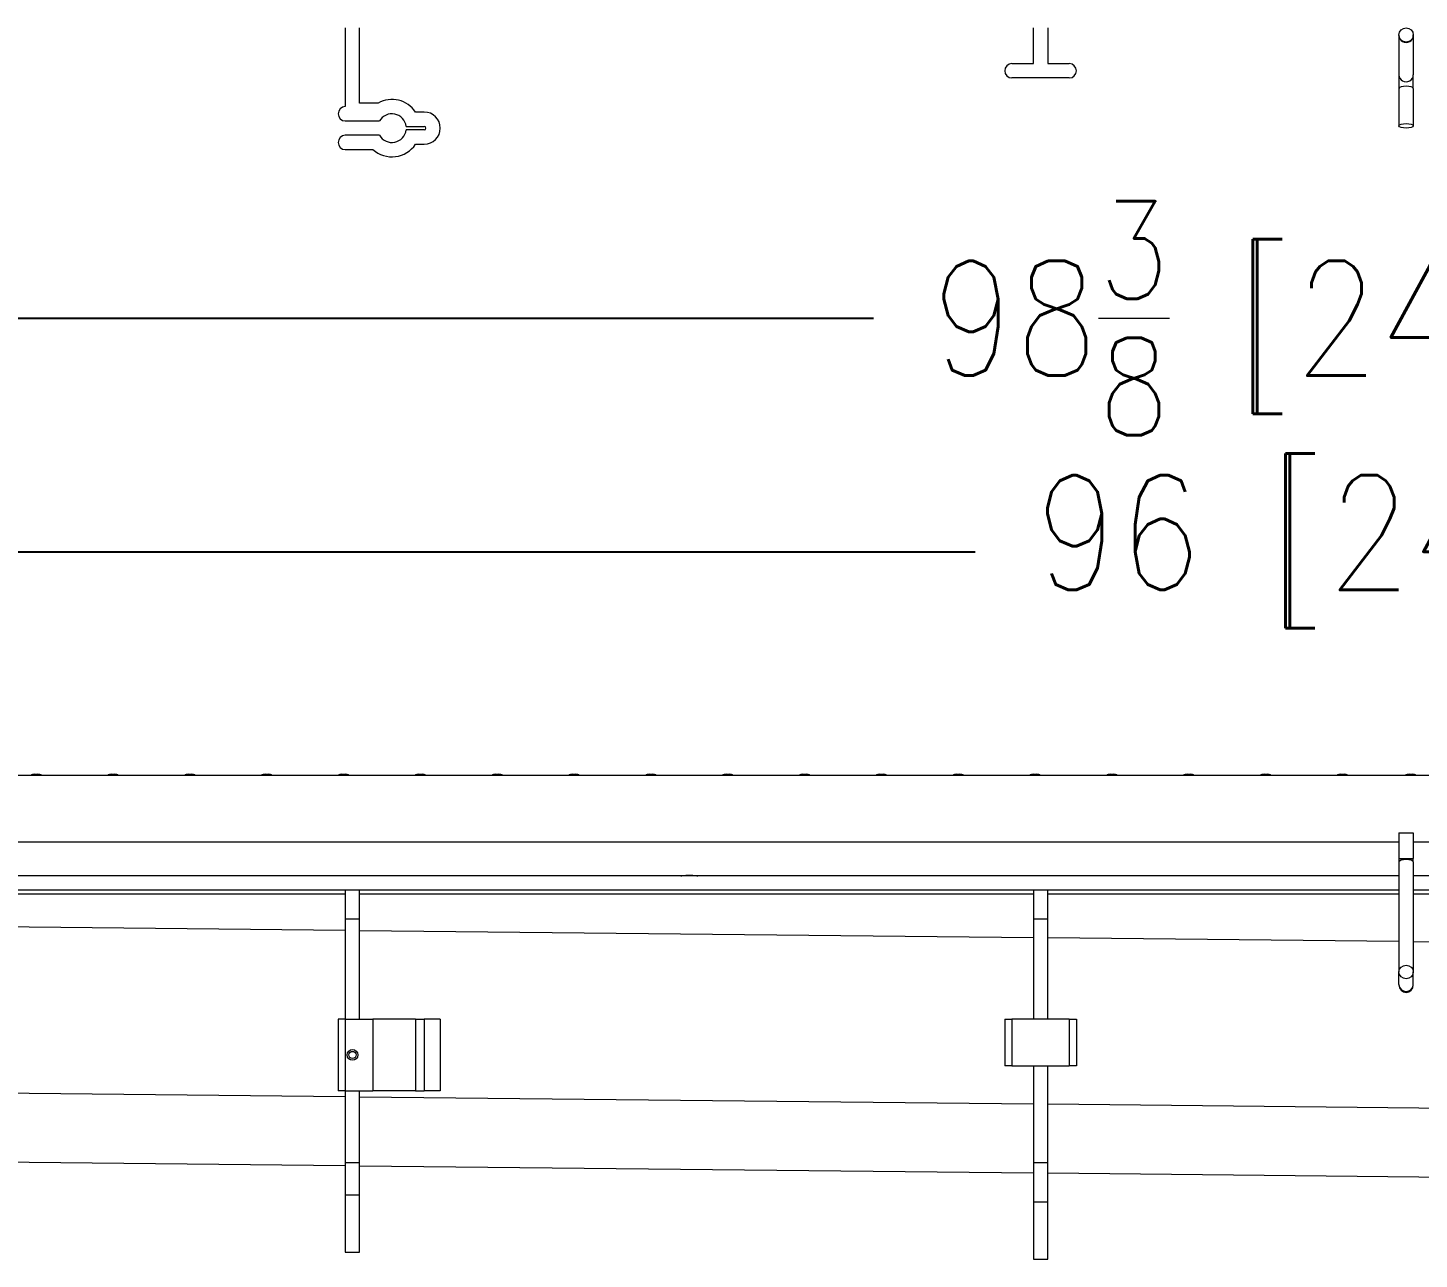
# Model space of a CAD drawing. Header units: inches. Extents: x -14 to 145, y 14 to 58.
# Drawn here: x 68.53 to 92.79, y 22.64 to 44.12 of the extents above; entities that cross this region are included whole.
import ezdxf

# ---------------------------------------------------------------- set-up
doc = ezdxf.new("R2010")
doc.units = ezdxf.units.IN
doc.header["$MEASUREMENT"] = 0
doc.layers.add('Visible (ANSI)', color=7, linetype='Continuous', lineweight=50)
doc.layers.add('Visible Narrow (ANSI)', color=7, linetype='Continuous', lineweight=35)
doc.styles.add('Sales', font='romans.shx', dxfattribs={"width": 0.85})
doc.dimstyles.new('Sales', dxfattribs={"dimtxt": 1, "dimasz": 1, "dimexe": 0.5, "dimexo": 0.5, "dimgap": 0.09, "dimtad": 0, "dimtih": 1, "dimtoh": 1, "dimdec": 6, "dimzin": 0, "dimdsep": 46, "dimlunit": 5, "dimtxsty": 'Sales', "dimcen": 0, "dimclrd": 7, "dimclre": 7, "dimclrt": 7, "dimadec": 0, "dimazin": 0, "dimtfac": 0.85, "dimtdec": 6, "dimtix": 1, "dimtofl": 0, "dimtmove": 0, "dimatfit": 3, "dimfxl": 0, "dimtolj": 1, "dimtzin": 0, "dimarcsym": 0})

# ---------------------------------------------------------------- blocks, each defined once
blk = doc.blocks.new('*D6')
at = {"color": 7, "lineweight": -2}
for p, q in [((44.063, 32.075), (44.063, 35.977)), ((140.063, 32.075), (140.063, 35.977)), ((46.063, 34.977), (85.047, 34.977)), ((138.063, 34.977), (99.08, 34.977))]:
    blk.add_line(p, q, dxfattribs=at)
at = {"color": 7}
for points in [[(46.063, 35.31), (46.063, 34.643), (44.063, 34.977)], [(138.063, 35.31), (138.063, 34.643), (140.063, 34.977)]]:
    blk.add_solid(points, dxfattribs=at)
at = {"layer": 'Defpoints', "color": 0}
for p in [(140.063, 34.977), (44.063, 31.075), (140.063, 31.075)]:
    blk.add_point(p, dxfattribs=at)
at = {"color": 7, "lineweight": 0, "insert": (92.063, 34.977), "char_height": 2, "attachment_point": 5, "style": 'Sales'}
blk.add_mtext('\\A1;96 [2438]', dxfattribs=at)
blk = doc.blocks.new('*D7')
at = {"color": 7, "lineweight": -2}
for p, q in [((41.688, 30.075), (41.688, 40.05)), ((140.063, 32.075), (140.063, 40.05)), ((43.688, 39.05), (83.274, 39.05)), ((138.063, 39.05), (98.477, 39.05))]:
    blk.add_line(p, q, dxfattribs=at)
at = {"color": 7}
for points in [[(43.688, 39.383), (43.688, 38.716), (41.688, 39.05)], [(138.063, 39.383), (138.063, 38.716), (140.063, 39.05)]]:
    blk.add_solid(points, dxfattribs=at)
at = {"layer": 'Defpoints', "color": 0}
for p in [(140.063, 39.05), (140.063, 31.075), (41.688, 29.075)]:
    blk.add_point(p, dxfattribs=at)
at = {"color": 7, "lineweight": 0, "insert": (90.876, 39.05), "char_height": 2, "attachment_point": 5, "style": 'Sales'}
blk.add_mtext('\\A1;98{\\H0.850000x;\\S3/8;} [2499]', dxfattribs=at)

msp = doc.modelspace()

# ---------------------------------------------------------------- linework, layer by layer
at = {"layer": 'Visible (ANSI)', "lineweight": 0}
for p, q in [((74.06318, 44.11621), (74.06318, 42.74121)), ((74.31318, 42.80371), (74.31318, 44.11621)), ((86.06318, 43.49121), (86.06318, 44.11621)), ((86.31318, 44.11621), (86.31318, 43.49121)), ((92.43818, 43.99121), (92.43818, 43.98126)), ((92.43818, 43.98126), (92.43818, 43.2947)), ((92.68818, 43.98126), (92.68818, 43.99121)), ((92.68818, 43.98126), (92.68818, 43.2947)), ((85.68818, 43.49121), (86.06318, 43.49121)), ((86.31318, 43.49121), (86.68818, 43.49121)), ((86.68818, 43.24121), (85.68818, 43.24121)), ((92.43818, 43.2947), (92.43818, 43.05688)), ((92.68818, 43.05688), (92.68818, 43.2947)), ((92.43818, 43.05688), (92.43818, 42.40586)), ((92.68818, 43.05688), (92.68818, 42.40586)), ((74.63362, 42.80371), (74.31318, 42.80371)), ((74.06318, 42.49121), (74.65918, 42.49121)), ((75.43818, 42.64746), (75.28908, 42.64746)), ((74.65918, 42.24121), (74.06318, 42.24121)), ((75.12372, 42.39746), (75.43818, 42.39746)), ((75.43818, 42.33496), (75.12372, 42.33496)), ((74.06318, 41.99121), (74.54497, 41.99121)), ((75.28908, 42.08496), (75.43818, 42.08496)), ((140.06318, 31.07471), (44.06318, 31.07471)), ((68.64467, 31.09471), (68.70143, 31.09471)), ((69.98467, 31.09471), (70.04143, 31.09471)), ((71.32467, 31.09471), (71.38143, 31.09471)), ((72.66467, 31.09471), (72.72143, 31.09471)), ((74.00467, 31.09471), (74.06143, 31.09471)), ((75.34467, 31.09471), (75.40143, 31.09471)), ((76.68467, 31.09471), (76.74143, 31.09471)), ((78.02467, 31.09471), (78.08143, 31.09471)), ((79.36467, 31.09471), (79.42143, 31.09471)), ((80.70467, 31.09471), (80.76143, 31.09471)), ((82.04467, 31.09471), (82.10143, 31.09471)), ((83.38467, 31.09471), (83.44143, 31.09471)), ((84.72467, 31.09471), (84.78143, 31.09471)), ((86.06467, 31.09471), (86.12143, 31.09471)), ((87.40467, 31.09471), (87.46143, 31.09471)), ((88.74467, 31.09471), (88.80143, 31.09471)), ((90.08467, 31.09471), (90.14143, 31.09471)), ((91.42467, 31.09471), (91.48143, 31.09471)), ((92.61541, 31.09471), (92.67217, 31.09471)), ((92.43818, 30.07471), (92.68818, 30.07471)), ((92.43818, 30.07471), (92.43818, 29.6263)), ((92.68818, 30.07471), (92.68818, 29.6263)), ((92.43818, 29.6263), (92.43818, 29.56603)), ((92.68818, 29.56603), (92.68818, 29.6263)), ((92.43818, 29.56603), (92.43818, 27.64719)), ((92.68818, 29.56603), (92.68818, 27.64719)), ((92.43818, 29.32471), (67.68818, 29.32471)), ((115.43818, 29.32471), (92.68818, 29.32471)), ((74.06318, 29.07471), (67.68818, 29.07471)), ((74.06318, 29.07471), (74.06318, 28.57471)), ((74.31318, 29.07471), (74.06318, 29.07471)), ((86.06318, 29.07471), (74.31318, 29.07471)), ((74.31318, 28.57471), (74.31318, 29.07471)), ((86.06318, 29.07471), (86.06318, 28.57471)), ((86.31318, 29.07471), (86.06318, 29.07471)), ((86.31318, 28.57471), (86.31318, 29.07471)), ((92.43818, 29.07471), (86.31318, 29.07471)), ((98.06318, 29.07471), (92.68818, 29.07471)), ((74.06318, 28.36893), (67.68818, 28.43542)), ((74.06318, 28.57471), (74.06318, 26.82471)), ((74.06318, 28.57471), (74.31318, 28.57471)), ((74.31318, 26.82471), (74.31318, 28.57471)), ((86.06318, 28.57471), (86.31318, 28.57471)), ((86.06318, 28.57471), (86.06318, 26.82471)), ((86.31318, 26.82471), (86.31318, 28.57471)), ((86.06318, 28.24376), (74.31318, 28.36632)), ((92.43818, 28.17727), (86.31318, 28.24116)), ((98.06318, 28.1186), (92.68818, 28.17466)), ((92.43818, 27.4262), (92.43818, 27.64719)), ((92.43818, 27.4262), (92.43818, 27.41625)), ((92.68818, 27.4262), (92.68818, 27.64719)), ((92.68818, 27.41625), (92.68818, 27.4262)), ((74.06318, 26.82471), (73.93818, 26.82471)), ((73.93818, 26.82471), (73.93818, 25.57471)), ((74.06318, 26.82471), (74.54497, 26.82471)), ((74.54497, 26.82471), (74.54497, 25.57471)), ((75.28908, 26.82471), (74.54497, 26.82471)), ((75.28908, 26.82471), (75.28908, 25.57471)), ((75.28908, 26.82471), (75.43818, 26.82471)), ((75.71943, 26.82471), (75.43818, 26.82471)), ((75.71943, 26.82471), (75.71943, 25.57471)), ((85.56318, 26.82471), (85.68818, 26.82471)), ((85.56318, 26.82471), (85.56318, 26.01221)), ((86.68818, 26.82471), (85.68818, 26.82471)), ((86.68818, 26.82471), (86.81318, 26.82471)), ((86.81318, 26.82471), (86.81318, 26.01221)), ((85.68818, 26.01221), (85.56318, 26.01221)), ((85.68818, 26.01221), (86.68818, 26.01221)), ((86.06318, 26.01221), (86.06318, 24.32471)), ((86.31318, 24.32471), (86.31318, 26.01221)), ((86.81318, 26.01221), (86.68818, 26.01221)), ((74.06318, 25.57471), (73.93818, 25.57471)), ((74.06318, 25.57471), (74.06318, 24.32471)), ((74.06318, 25.57471), (74.54497, 25.57471)), ((74.31318, 24.32471), (74.31318, 25.57471)), ((75.28908, 25.57471), (74.54497, 25.57471)), ((75.28908, 25.57471), (75.43818, 25.57471)), ((75.71943, 25.57471), (75.43818, 25.57471)), ((74.06318, 24.2631), (62.31318, 24.38566)), ((74.06318, 24.32471), (74.06318, 23.7618)), ((74.06318, 24.32471), (74.31318, 24.32471)), ((74.31318, 23.7618), (74.31318, 24.32471)), ((86.06318, 24.32471), (86.31318, 24.32471)), ((86.06318, 24.32471), (86.06318, 23.63664)), ((86.31318, 23.63664), (86.31318, 24.32471)), ((86.06318, 24.13794), (74.31318, 24.2605)), ((98.06318, 24.01278), (86.31318, 24.13533)), ((74.06318, 23.7618), (74.06318, 22.7618)), ((74.06318, 23.7618), (74.31318, 23.7618)), ((74.31318, 22.7618), (74.31318, 23.7618)), ((86.06318, 23.63664), (86.06318, 22.63664)), ((86.06318, 23.63664), (86.31318, 23.63664)), ((86.31318, 22.63664), (86.31318, 23.63664)), ((74.06318, 22.7618), (74.31318, 22.7618)), ((86.06318, 22.63664), (86.31318, 22.63664))]:
    msp.add_line(p, q, dxfattribs=at)
for centre, radius in [((92.56318, 43.99121), 0.125), ((74.18818, 26.19971), 0.09375), ((74.18818, 26.19971), 0.0625)]:
    msp.add_circle(centre, radius, dxfattribs=at)
for centre, radius, start, end in [((85.68818, 43.36621), 0.125, 90, 270), ((86.68818, 43.36621), 0.125, 270, 90), ((74.06318, 42.61621), 0.125, 90, 270), ((74.87568, 42.36621), 0.5, 34.228866, 118.955024), ((74.87568, 42.36621), 0.25, 7.180756, 150), ((75.43818, 42.36621), 0.28125, 270, 90), ((74.06318, 42.11621), 0.125, 90, 270), ((74.87568, 42.36621), 0.25, 210, 352.819244), ((75.43818, 42.36621), 0.03125, 270, 90), ((74.87568, 42.36621), 0.5, 228.590378, 325.771134), ((68.64467, 30.96971), 0.125, 90, 122.85988), ((68.70143, 30.96971), 0.125, 57.14012, 90), ((69.98467, 30.96971), 0.125, 90, 122.85988), ((70.04143, 30.96971), 0.125, 57.14012, 90), ((71.32467, 30.96971), 0.125, 90, 122.85988), ((71.38143, 30.96971), 0.125, 57.14012, 90), ((72.66467, 30.96971), 0.125, 90, 122.85988), ((72.72143, 30.96971), 0.125, 57.14012, 90), ((74.00467, 30.96971), 0.125, 90, 122.85988), ((74.06143, 30.96971), 0.125, 57.14012, 90), ((75.34467, 30.96971), 0.125, 90, 122.85988), ((75.40143, 30.96971), 0.125, 57.14012, 90), ((76.68467, 30.96971), 0.125, 90, 122.85988), ((76.74143, 30.96971), 0.125, 57.14012, 90), ((78.02467, 30.96971), 0.125, 90, 122.85988), ((78.08143, 30.96971), 0.125, 57.14012, 90), ((79.36467, 30.96971), 0.125, 90, 122.85988), ((79.42143, 30.96971), 0.125, 57.14012, 90), ((80.70467, 30.96971), 0.125, 90, 122.85988), ((80.76143, 30.96971), 0.125, 57.14012, 90), ((82.04467, 30.96971), 0.125, 90, 122.85988), ((82.10143, 30.96971), 0.125, 57.14012, 90), ((83.38467, 30.96971), 0.125, 90, 122.85988), ((83.44143, 30.96971), 0.125, 57.14012, 90), ((84.72467, 30.96971), 0.125, 90, 122.85988), ((84.78143, 30.96971), 0.125, 57.14012, 90), ((86.06467, 30.96971), 0.125, 90, 122.85988), ((86.12143, 30.96971), 0.125, 57.14012, 90), ((87.40467, 30.96971), 0.125, 90, 122.85988), ((87.46143, 30.96971), 0.125, 57.14012, 90), ((88.74467, 30.96971), 0.125, 90, 122.85988), ((88.80143, 30.96971), 0.125, 57.14012, 90), ((90.08467, 30.96971), 0.125, 90, 122.85988), ((90.14143, 30.96971), 0.125, 57.14012, 90), ((91.42467, 30.96971), 0.125, 90, 122.85988), ((91.48143, 30.96971), 0.125, 57.14012, 90), ((92.61541, 30.96971), 0.125, 90, 122.85988), ((92.67217, 30.96971), 0.125, 57.14012, 90), ((92.56318, 27.41625), 0.125, 180, 0)]:
    msp.add_arc(centre, radius, start, end, dxfattribs=at)
for centre, ratio in [((92.56318, 42.40586), 0.32143947), ((92.56318, 27.64719), 0.94693013)]:
    msp.add_ellipse(centre, major_axis=(-0.125, 0), ratio=ratio, dxfattribs=at)
msp.add_open_spline([(79.91371, 29.32471), (79.9154, 29.32471), (79.91749, 29.32481), (79.92784, 29.32559), (79.93973, 29.32711), (79.96719, 29.33036), (79.98461, 29.3323), (80.02283, 29.33512), (80.04364, 29.33594), (80.06318, 29.33594), (80.08273, 29.33594), (80.10354, 29.33512), (80.14176, 29.3323), (80.15918, 29.33036), (80.18663, 29.32711), (80.19853, 29.32559), (80.20888, 29.32481), (80.21097, 29.32471), (80.21266, 29.32471)], degree=3, knots=[-0.492506989, -0.492506989, -0.492506989, -0.492506989, -0.446228335, -0.446228335, -0.297869502, -0.297869502, -0.148934751, -0.148934751, 0, 0, 0, 0.148934751, 0.148934751, 0.297869502, 0.297869502, 0.446228335, 0.446228335, 0.492506989, 0.492506989, 0.492506989, 0.492506989], dxfattribs=at)
at = {"layer": 'Visible Narrow (ANSI)', "lineweight": 0}
for p, q in [((92.43818, 29.90871), (67.68818, 29.90871)), ((115.43818, 29.90871), (92.68818, 29.90871)), ((92.43818, 29.6263), (92.68818, 29.6263)), ((67.68818, 29.01221), (74.06318, 29.01221)), ((74.31318, 29.01221), (86.06318, 29.01221)), ((86.31318, 29.01221), (92.43818, 29.01221)), ((92.68818, 29.01221), (98.06318, 29.01221)), ((74.06318, 26.82471), (74.06318, 25.57471)), ((75.43818, 26.82471), (75.43818, 25.57471)), ((85.68818, 26.82471), (85.68818, 26.01221)), ((86.68818, 26.82471), (86.68818, 26.01221)), ((74.06318, 25.46781), (62.31318, 25.59037)), ((86.06318, 25.34265), (74.31318, 25.46521)), ((98.06318, 25.21749), (86.31318, 25.34004))]:
    msp.add_line(p, q, dxfattribs=at)
for centre, major_axis, ratio, start_param, end_param in [((92.56318, 43.98126), (0.125, 0), 0.94693013, 3.14159265, 6.28318531), ((92.56318, 43.2947), (0.125, 0), 0.94693013, 3.14159265, 6.28318531), ((92.56318, 43.05688), (0.125, 0), 0.32143947, 0, 3.14159265), ((92.56318, 29.56603), (0.125, 0), 0.32143947, 0, 3.14159265), ((92.56318, 27.4262), (-0.125, 0), 0.94693013, 0, 3.14159265)]:
    msp.add_ellipse(centre, major_axis=major_axis, ratio=ratio, start_param=start_param, end_param=end_param, dxfattribs=at)

# ---------------------------------------------------------------- dimensions: what is measured, and where the dimension line sits
at = {"lineweight": 0}
dim = msp.add_linear_dim(base=(140.06318, 39.04955), p1=(41.68818, 29.07471), p2=(140.06318, 31.07471), dimstyle='Sales', override={"dimtxt": 2, "dimasz": 2, "dimexe": 1, "dimexo": 1, "dimgap": 0.5, "dimdec": 4, "dimtdec": 4}, dxfattribs=at)
dim.commit()
dim.dimension.update_dxf_attribs({"geometry": '*D7', "text_midpoint": (90.87568, 39.04955), "dimtype": 160})
dim = msp.add_linear_dim(base=(140.06318, 34.9768), p1=(44.06318, 31.07471), p2=(140.06318, 31.07471), dimstyle='Sales', override={"dimtxt": 2, "dimasz": 2, "dimexe": 1, "dimexo": 1, "dimgap": 0.5, "dimdec": 4, "dimtdec": 4}, dxfattribs=at)
dim.commit()
dim.dimension.update_dxf_attribs({"geometry": '*D6', "text_midpoint": (92.06318, 34.9768)})

doc.saveas('drawing.dxf')
